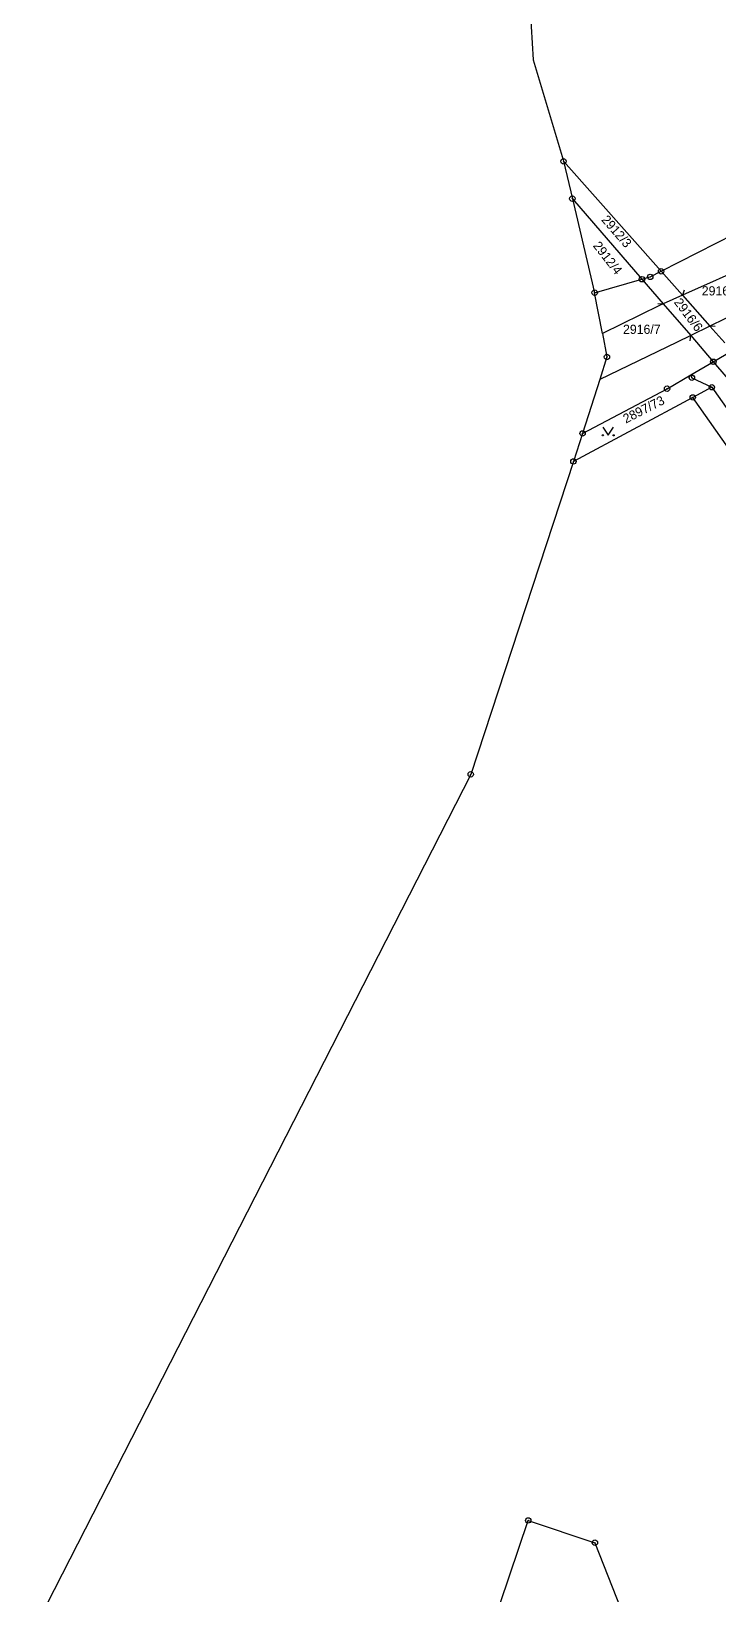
# Model space of a CAD drawing. Extents: x -784124 to -780570, y -980818 to -976926.
# Drawn here: x -783459.4 to -783332.3, y -978946.1 to -978657.3 of the extents above; entities that cross this region are included whole.
import ezdxf
from ezdxf.enums import TextEntityAlignment as Align

# ---------------------------------------------------------------- set-up
doc = ezdxf.new("R2010")
doc.units = 0
doc.header["$LTSCALE"] = 3.138375
doc.header["$MEASUREMENT"] = 0
doc.linetypes.add('0_02', pattern=[0])
doc.linetypes.add('0_206_2', pattern=[0])
for name, color, linetype in [('105', 1, 'CONTINUOUS'), ('18', 1, 'CONTINUOUS'), ('20600', 1, 'CONTINUOUS'), ('20602', 1, 'CONTINUOUS'), ('21800', 1, 'CONTINUOUS'), ('21900', 1, 'CONTINUOUS'), ('21910', 1, 'CONTINUOUS'), ('314', 1, 'CONTINUOUS'), ('420', 1, 'CONTINUOUS')]:
    doc.layers.add(name, color=color, linetype=linetype)

# ---------------------------------------------------------------- blocks, each defined once
blk = doc.blocks.new('3_14$2')
at = {"layer": '314', "color": 255, "linetype": 'Continuous'}
blk.add_lwpolyline([(-1, 1.5), (0, 0), (1, 1.5)], dxfattribs=at)
for centre in [(-1, 0), (1, 0)]:
    blk.add_circle(centre, 0.1, dxfattribs=at)
blk = doc.blocks.new('1_05$19')
at = {"layer": '105', "color": 3, "linetype": 'Continuous'}
for radius in [0.5, 0.0303]:
    blk.add_circle((0, 0), radius, dxfattribs=at)
blk = doc.blocks.new('4_20$20')
at = {"layer": '420', "color": 255, "linetype": 'Continuous'}
blk.add_line((-0.71, -0.71), (0, 0), dxfattribs=at)

msp = doc.modelspace()

# ---------------------------------------------------------------- linework, layer by layer
at = {"layer": '20600', "color": 3, "linetype": 'Continuous'}
for p, q in [((-783361.01, -978681.36), (-783359.37, -978688.26)), ((-783359.37, -978688.26), (-783355.25, -978705.62)), ((-783353.81, -978713.16), (-783355.25, -978705.62)), ((-783357.48, -978731.61), (-783359.18, -978736.79))]:
    msp.add_line(p, q, dxfattribs=at)
for points in [[(-783373.84, -978630.76), (-783367.71, -978644.11), (-783366.59, -978662.63), (-783361.08, -978681.06), (-783361.01, -978681.36)], [(-783353.81, -978713.16), (-783352.98, -978717.49), (-783354.3, -978721.64), (-783357.48, -978731.61)]]:
    msp.add_lwpolyline(points, dxfattribs=at)
at = {"layer": '20602', "color": 3, "linetype": '0_206_2'}
msp.add_lwpolyline([(-783359.18, -978736.79), (-783378.16, -978794.58), (-783459.39, -978953.52)], dxfattribs=at)
at = {"layer": '21800', "color": 255, "linetype": 'Continuous'}
for p, q in [((-783323.64, -978699.22), (-783339.02, -978706.1)), ((-783343.27, -978708), (-783353.81, -978713.16)), ((-783342.56, -978707.68), (-783343.27, -978708)), ((-783339.02, -978706.1), (-783342.56, -978707.68)), ((-783328.41, -978709.11), (-783333.95, -978711.81)), ((-783337.5, -978713.54), (-783340.13, -978714.82)), ((-783333.95, -978711.81), (-783337.5, -978713.54)), ((-783340.13, -978714.82), (-783354.3, -978721.64))]:
    msp.add_line(p, q, dxfattribs=at)
at = {"layer": '21900', "color": 3, "linetype": 'Continuous'}
for p, q in [((-783361.01, -978681.36), (-783342.96, -978701.67)), ((-783359.37, -978688.26), (-783346.5, -978703.13)), ((-783342.96, -978701.67), (-783318.87, -978689.33)), ((-783342.96, -978701.67), (-783339.02, -978706.1)), ((-783355.25, -978705.62), (-783346.5, -978703.13)), ((-783346.5, -978703.13), (-783342.56, -978707.68)), ((-783337.5, -978713.54), (-783333.32, -978718.38)), ((-783333.95, -978711.81), (-783331.2, -978714.9)), ((-783333.32, -978718.38), (-783329.88, -978716.39)), ((-783337.49, -978720.81), (-783333.32, -978718.38)), ((-783333.59, -978723.09), (-783337.12, -978724.96)), ((-783337.12, -978724.96), (-783359.18, -978736.79))]:
    msp.add_line(p, q, dxfattribs=at)
for points in [[(-783346.5, -978703.13), (-783344.98, -978702.7), (-783342.96, -978701.67)], [(-783333.32, -978718.38), (-783312.3, -978742.68), (-783305.87, -978746.59)], [(-783357.48, -978731.61), (-783341.87, -978723.35), (-783337.49, -978720.81)], [(-783337.49, -978720.81), (-783337.28, -978721.33), (-783333.59, -978723.09)], [(-783333.59, -978723.09), (-783271.19, -978811.57), (-783261.57, -978819.16), (-783134.55, -978871), (-783121.16, -978879)], [(-783148.65, -978876.58), (-783146.88, -978870.17), (-783264.09, -978822.28), (-783274.05, -978814.42), (-783337.12, -978724.96)], [(-783439.35, -978978.62), (-783427.5, -978980.62), (-783402.4, -978976.91), (-783374.44, -978952.85), (-783367.52, -978932.38), (-783355.21, -978936.48), (-783341.5, -978971.32), (-783281.18, -979029.93), (-783247.94, -979083.3), (-783245.8, -979083.49)]]:
    msp.add_lwpolyline(points, dxfattribs=at)
at = {"layer": '21910', "color": 3, "linetype": '0_02'}
for p, q in [((-783342.56, -978707.68), (-783337.5, -978713.54)), ((-783339.02, -978706.1), (-783333.95, -978711.81))]:
    msp.add_line(p, q, dxfattribs=at)

# ---------------------------------------------------------------- block references
at = {"layer": '105', "color": 0, "linetype": 'ByBlock'}
for p in [(-783361.01, -978681.36), (-783359.37, -978688.26), (-783346.5, -978703.13), (-783344.98, -978702.7), (-783342.96, -978701.67), (-783355.25, -978705.62), (-783352.98, -978717.49), (-783333.32, -978718.38), (-783341.87, -978723.35), (-783337.28, -978721.33), (-783333.59, -978723.09), (-783337.12, -978724.96), (-783357.48, -978731.61), (-783359.18, -978736.79), (-783378.16, -978794.58), (-783367.52, -978932.38), (-783355.21, -978936.48)]:
    msp.add_blockref('1_05$19', p, dxfattribs=at)
at = {"layer": '314', "color": 0, "linetype": 'ByBlock'}
msp.add_blockref('3_14$2', (-783352.74, -978731.96), dxfattribs=at)
at = {"layer": '420', "color": 0, "linetype": 'ByBlock'}
for p, rotation in [((-783339.02, -978706.1), 205), ((-783342.56, -978707.68), 311), ((-783333.95, -978711.81), 133), ((-783337.5, -978713.54), 41)]:
    msp.add_blockref('4_20$20', p, dxfattribs=dict(at, rotation=rotation))

# ---------------------------------------------------------------- texts
at = {"layer": '18', "color": 255, "linetype": 'Continuous'}
for s, rotation, p in [('2912/3', 311, (-783354.49, -978692.56)), ('2912/4', 308, (-783356.05, -978697.29)), ('2916/6', 307, (-783341.08, -978707.72)), ('2897/73', 27, (-783349.24, -978730.26))]:
    msp.add_text(s, height=1.7, rotation=rotation, dxfattribs=at).set_placement(p, align=Align.BOTTOM_LEFT)
for s, p in [('2916/5', (-783335.45, -978706.64)), ('2916/7', (-783350.01, -978713.74))]:
    msp.add_text(s, height=1.7, dxfattribs=at).set_placement(p, align=Align.BOTTOM_LEFT)

doc.saveas('drawing.dxf')
